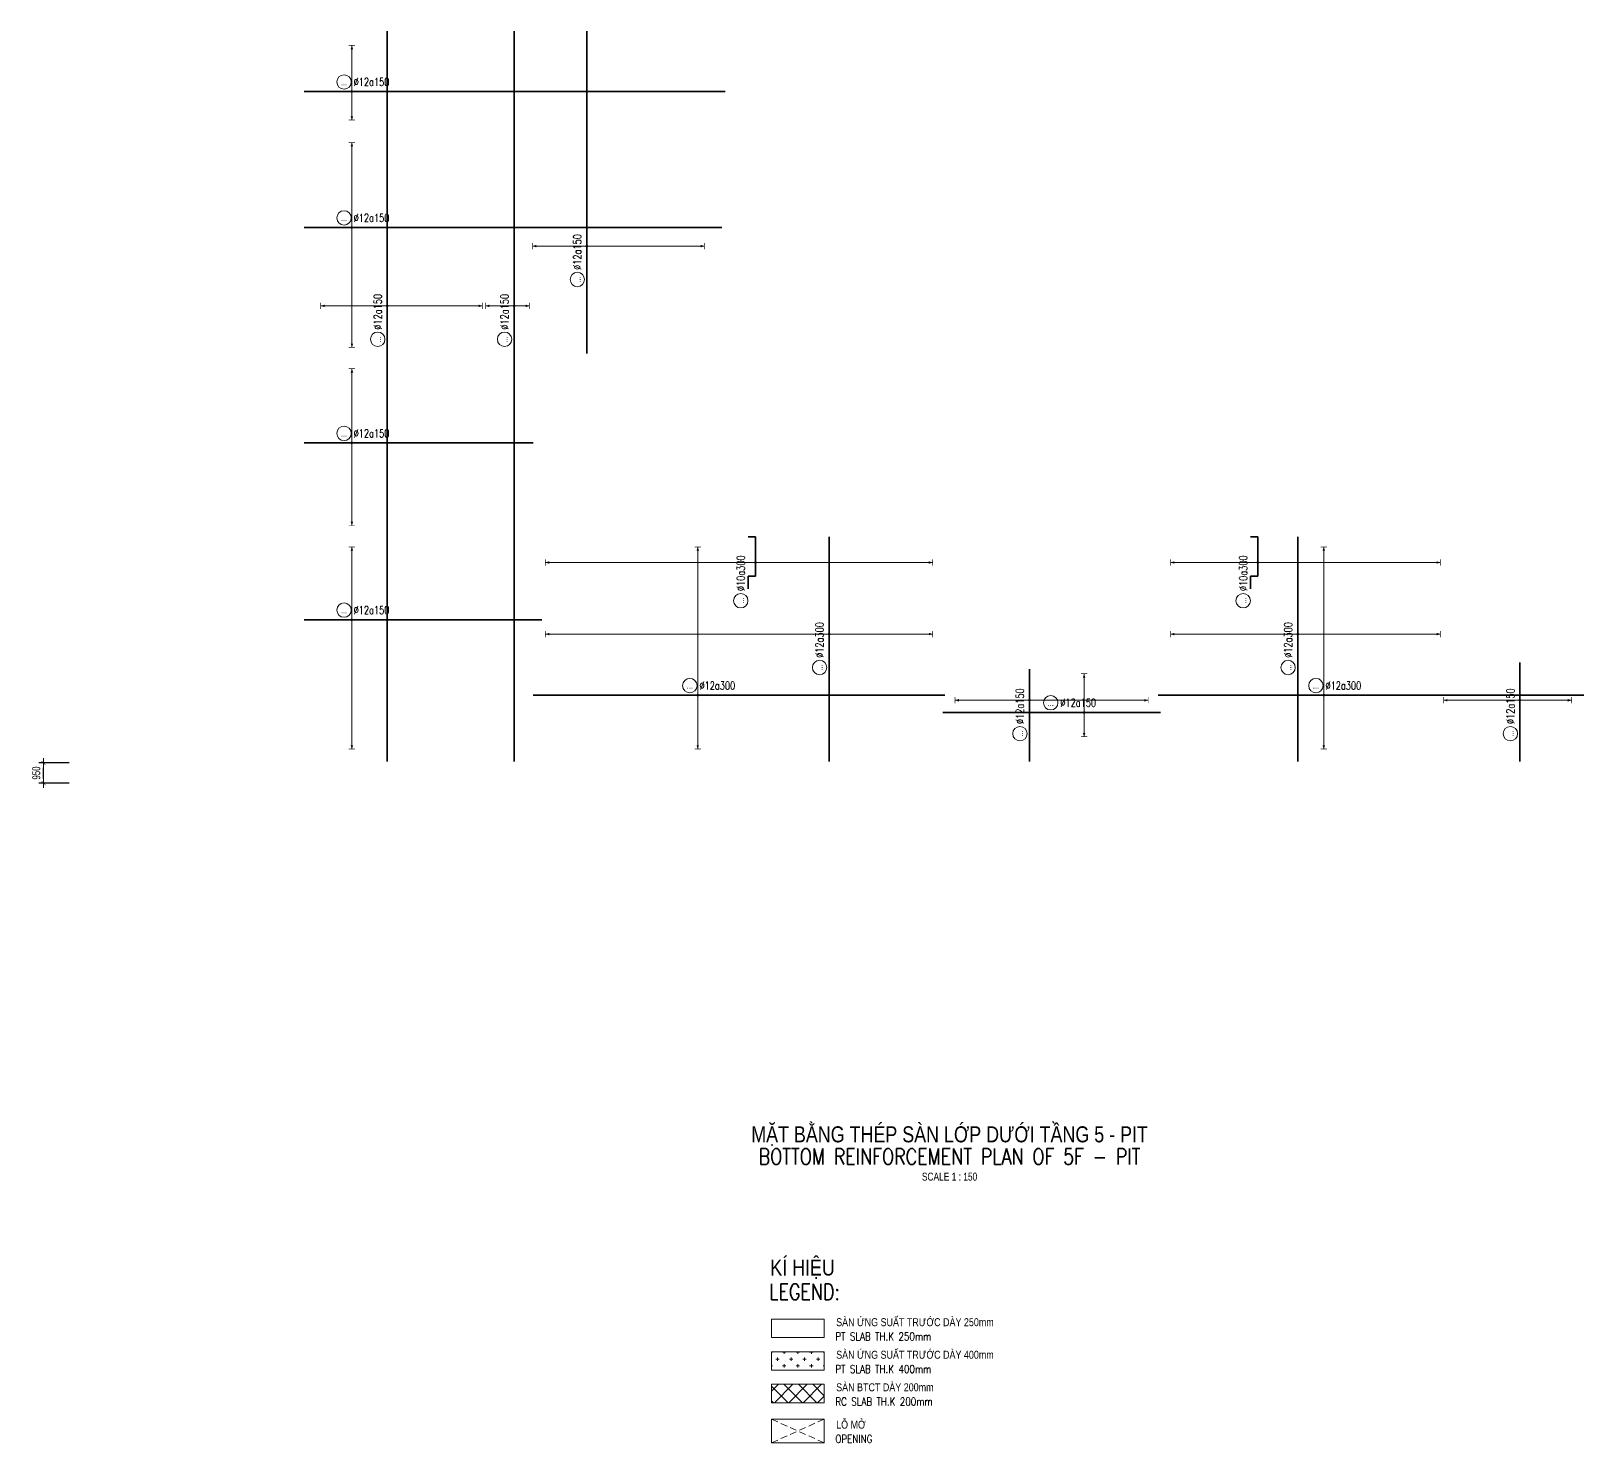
# Model space of a CAD drawing. Header units: millimetres. Extents: x 118516 to 587762, y -24154 to 43200.
# Drawn here: x 118516 to 191300, y -22973 to 43200 of the extents above; entities that cross this region are included whole.
import ezdxf
from ezdxf.enums import TextEntityAlignment as Align

# ---------------------------------------------------------------- set-up
doc = ezdxf.new("R2010")
doc.units = ezdxf.units.MM
doc.linetypes.add('DASHED2', pattern=[9.525, 6.35, -3.175])
doc.layers.get('0').update_dxf_attribs({"lineweight": 20})
doc.layers.get('Defpoints').update_dxf_attribs({"color": 151, "lineweight": 9})
for name, color, linetype, lineweight in [('NDC_S_ANNO', 7, 'Continuous', 20), ('NDC_S_DIM', 1, 'Continuous', 15), ('NDC_S_ENG TEXT', 2, 'Continuous', 20), ('NDC_S_ENG TITLE', 3, 'Continuous', 20), ('NDC_S_HATCH MATERIAL', 8, 'Continuous', 13), ('NDC_S_OPENING', 9, 'DASHED2', 13), ('NDC_S_REBAR', 4, 'Continuous', 35), ('NDC_S_SLAB', 2, 'Continuous', 20), ('NDC_S_TEXT SYMBOL', 7, 'Continuous', 20), ('NDC_S_VN TEXT', 7, 'Continuous', 20), ('NDC_S_VN TITLE', 6, 'Continuous', 35)]:
    doc.layers.add(name, color=color, linetype=linetype, lineweight=lineweight)
doc.styles.add('$0$NDC_EN TXT', font='romans.shx', dxfattribs={"width": 0.8})
doc.styles.add('ARIAL', font='arial.ttf', dxfattribs={"width": 0.8})
doc.styles.add('NDC_ANNO', font='', dxfattribs={"width": 0.8})
doc.styles.add('NDC_DIM', font='', dxfattribs={"width": 0.75})
doc.styles.add('NDC_EN TXT', font='romans.shx', dxfattribs={"width": 0.8})
doc.styles.add('NDC_VIE TXT', font='arial.ttf', dxfattribs={"width": 0.8})
doc.styles.get('NDC_ANNO').set_extended_font_data('Dotum')
doc.styles.get('NDC_DIM').set_extended_font_data('Dotum')
doc.dimstyles.new('NDC_dim_150', dxfattribs={"dimscale": 150, "dimtxt": 2.5, "dimasz": 1.5, "dimexe": 1.5, "dimexo": 2.5, "dimgap": 1, "dimtad": 1, "dimdec": 0, "dimzin": 0, "dimdsep": 46, "dimtxsty": 'NDC_DIM', "dimblk": 'DIMMARK', "dimcen": 0.09, "dimdle": 1.2, "dimclrd": 1, "dimclre": 1, "dimclrt": 3, "dimadec": 0, "dimazin": 0, "dimtfac": 1, "dimtdec": 0, "dimtix": 1, "dimtofl": 0, "dimtmove": 0, "dimatfit": 3, "dimfxl": 8, "dimfxlon": 1, "dimtolj": 1, "dimtzin": 0, "dimarcsym": 0})

# ---------------------------------------------------------------- blocks, each defined once
blk = doc.blocks.new('DIMMARK')
at = {"layer": 'NDC_S_DIM', "color": 1}
blk.add_line((-1.5, 0), (1, 0), dxfattribs=at)
at = {"layer": 'NDC_S_DIM', "color": 2, "const_width": 0.1}
blk.add_lwpolyline([(-0.42, -0.42), (0.42, 0.42)], dxfattribs=at)
blk = doc.blocks.new('*D6')
at = {"layer": 'Defpoints', "color": 0, "ltscale": 100, "transparency": 16777216}
for p in [(119100, 8900), (122982, 8900), (126456, 7950)]:
    blk.add_point(p, dxfattribs=at)
at = {"layer": 'NDC_S_DIM', "color": 1, "lineweight": -2, "ltscale": 100, "transparency": 16777216}
for p, q in [((120300, 8900), (118875, 8900)), ((119100, 8175), (119100, 8675)), ((120300, 7950), (118875, 7950))]:
    blk.add_line(p, q, dxfattribs=at)
at = {"layer": 'NDC_S_DIM', "color": 1, "lineweight": -2, "ltscale": 100, "transparency": 16777216, "xscale": 225, "yscale": 225, "zscale": 225}
for p, rotation in [((119100, 8900), 90), ((119100, 7950), 270)]:
    blk.add_blockref('DIMMARK', p, dxfattribs=dict(at, rotation=rotation))
at = {"layer": 'NDC_S_DIM', "color": 3, "ltscale": 100, "transparency": 16777216, "insert": (118762, 8425), "char_height": 375, "attachment_point": 5, "rotation": 90, "style": 'NDC_DIM'}
blk.add_mtext('\\A1;950', dxfattribs=at)
blk = doc.blocks.new('Drawing name_symbol')
at = {"layer": 'NDC_S_ENG TITLE', "style": 'NDC_EN TXT', "width": 0.8}
blk.add_attdef('SECTDET1', text='', height=5, dxfattribs=at).set_placement((0, 1.01), align=Align.CENTER)
at = {"layer": 'NDC_S_TEXT SYMBOL', "lineweight": 25, "style": 'NDC_ANNO', "width": 0.8}
blk.add_attdef('SSCALE', text='', height=2.5, dxfattribs=at).set_placement((0, -4), align=Align.CENTER)
at = {"layer": 'NDC_S_VN TITLE', "style": 'NDC_VIE TXT', "width": 0.8}
blk.add_attdef('SECTDET2', text='', height=5, dxfattribs=at).set_placement((0, 7.97), align=Align.CENTER)
blk = doc.blocks.new('*U29')
h = blk.add_hatch(color=6)
edge = h.paths.add_edge_path()
edge.add_arc((3.26, 0), 0.3, 0, 360)
at = {"layer": 'NDC_S_DIM', "color": 8}
for q in [(3.26, 65.66), (3.26, -55.34)]:
    blk.add_line((3.26, 0), q, dxfattribs=at)
for points in [[(2.26, 65.66, 0.2, 0.2, 0), (4.26, 65.66, 0, 0, 0)], [(2.26, -55.34, 0.2, 0.2, 0), (4.26, -55.34, 0, 0, 0)]]:
    blk.add_lwpolyline(points, format="xyseb", dxfattribs=at)
at = {"layer": 'NDC_S_DIM'}
blk.add_circle((-8.68, 4.62), 2.25, dxfattribs=at)
at = {"layer": 'NDC_S_DIM', "color": 6}
blk.add_circle((3.26, 0), 0.3, dxfattribs=at)
at = {"layer": 'NDC_S_DIM', "color": 8}
for points in [[(2.86, 64.46), (3.26, 65.66), (3.66, 64.46)], [(2.86, -54.14), (3.26, -55.34), (3.66, -54.14)]]:
    blk.add_solid(points, dxfattribs=at)
at = {"layer": 'NDC_S_REBAR'}
for p, q in [((-1.02, 2.33), (-5.02, 2.33)), ((-1.02, 0), (-1.02, 2.33)), ((0, 0), (-1.02, 0)), ((0, 0), (11.31, 0)), ((11.31, 0), (11.31, 2.33)), ((11.31, 2.33), (11.31, 2.33))]:
    blk.add_line(p, q, dxfattribs=at)
at = {"layer": 'NDC_S_VN TEXT', "style": 'ARIAL', "width": 0.8}
blk.add_attdef('KHT', text='', height=2, dxfattribs=at).set_placement((-8.68, 4.62), align=Align.MIDDLE_CENTER)
at = {"layer": 'NDC_S_VN TEXT', "color": 3, "style": 'NDC_EN TXT', "width": 0.75}
blk.add_attdef('DKT', (-5.68, 3.37), '', height=2.5, dxfattribs=at)
blk = doc.blocks.new('*U102')
h = blk.add_hatch(color=6)
edge = h.paths.add_edge_path()
edge.add_arc((3.26, 0), 0.3, 0, 360)
at = {"layer": 'NDC_S_DIM', "color": 8}
for q in [(3.26, 27.31), (3.26, -57.02)]:
    blk.add_line((3.26, 0), q, dxfattribs=at)
for points in [[(2.26, 27.31, 0.2, 0.2, 0), (4.26, 27.31, 0, 0, 0)], [(2.26, -57.02, 0.2, 0.2, 0), (4.26, -57.02, 0, 0, 0)]]:
    blk.add_lwpolyline(points, format="xyseb", dxfattribs=at)
at = {"layer": 'NDC_S_DIM'}
blk.add_circle((-8.68, 4.62), 2.25, dxfattribs=at)
at = {"layer": 'NDC_S_DIM', "color": 6}
blk.add_circle((3.26, 0), 0.3, dxfattribs=at)
at = {"layer": 'NDC_S_DIM', "color": 8}
for points in [[(2.86, 26.11), (3.26, 27.31), (3.66, 26.11)], [(2.86, -55.82), (3.26, -57.02), (3.66, -55.82)]]:
    blk.add_solid(points, dxfattribs=at)
at = {"layer": 'NDC_S_REBAR'}
for p, q in [((-1.02, 2.33), (-5.02, 2.33)), ((-1.02, 0), (-1.02, 2.33)), ((0, 0), (-1.02, 0)), ((0, 0), (11.31, 0)), ((11.31, 0), (11.31, 2.33)), ((11.31, 2.33), (11.31, 2.33))]:
    blk.add_line(p, q, dxfattribs=at)
at = {"layer": 'NDC_S_VN TEXT', "style": 'ARIAL', "width": 0.8}
blk.add_attdef('KHT', text='', height=2, dxfattribs=at).set_placement((-8.68, 4.62), align=Align.MIDDLE_CENTER)
at = {"layer": 'NDC_S_VN TEXT', "color": 3, "style": 'NDC_EN TXT', "width": 0.75}
blk.add_attdef('DKT', (-5.68, 3.37), '', height=2.5, dxfattribs=at)
blk = doc.blocks.new('*U116')
h = blk.add_hatch(color=6)
edge = h.paths.add_edge_path()
edge.add_arc((4.81, 0), 0.3, 0, 360)
at = {"layer": 'NDC_S_DIM', "color": 8}
for q in [(4.81, 88.66), (4.81, -32.34)]:
    blk.add_line((4.81, 0), q, dxfattribs=at)
for points in [[(3.81, 88.66, 0.2, 0.2, 0), (5.81, 88.66, 0, 0, 0)], [(3.81, -32.34, 0.2, 0.2, 0), (5.81, -32.34, 0, 0, 0)]]:
    blk.add_lwpolyline(points, format="xyseb", dxfattribs=at)
at = {"layer": 'NDC_S_DIM'}
blk.add_circle((-5.62, 3), 2.25, dxfattribs=at)
at = {"layer": 'NDC_S_DIM', "color": 6}
blk.add_circle((4.81, 0), 0.3, dxfattribs=at)
at = {"layer": 'NDC_S_DIM', "color": 8}
for points in [[(4.41, 87.46), (4.81, 88.66), (5.21, 87.46)], [(4.41, -31.14), (4.81, -32.34), (5.21, -31.14)]]:
    blk.add_solid(points, dxfattribs=at)
at = {"layer": 'NDC_S_REBAR'}
for p, q in [((0, 0), (-34.96, 0)), ((-34.96, 0), (-34.96, 0)), ((0, 0), (35.24, 0)), ((35.24, 0), (35.24, 0)), ((35.24, 0), (35.24, 0)), ((-34.96, 0), (-34.96, 0))]:
    blk.add_line(p, q, dxfattribs=at)
at = {"layer": 'NDC_S_VN TEXT', "style": 'ARIAL', "width": 0.8}
blk.add_attdef('KHT', text='', height=2, dxfattribs=at).set_placement((-5.62, 3), align=Align.MIDDLE_CENTER)
at = {"layer": 'NDC_S_VN TEXT', "color": 3, "style": 'NDC_EN TXT', "width": 0.75}
blk.add_attdef('DKT', (-2.62, 1.75), '', height=2.5, dxfattribs=at)
blk = doc.blocks.new('*U115')
h = blk.add_hatch(color=6)
edge = h.paths.add_edge_path()
edge.add_arc((-9.3, 0), 0.3, 0, 360)
at = {"layer": 'NDC_S_DIM', "color": 8}
for q in [(-9.3, 23.21), (-9.3, -25.79)]:
    blk.add_line((-9.3, 0), q, dxfattribs=at)
for points in [[(-10.3, 23.21, 0.2, 0.2, 0), (-8.3, 23.21, 0, 0, 0)], [(-10.3, -25.79, 0.2, 0.2, 0), (-8.3, -25.79, 0, 0, 0)]]:
    blk.add_lwpolyline(points, format="xyseb", dxfattribs=at)
at = {"layer": 'NDC_S_DIM'}
blk.add_circle((-11.76, 3), 2.25, dxfattribs=at)
at = {"layer": 'NDC_S_DIM', "color": 6}
blk.add_circle((-9.3, 0), 0.3, dxfattribs=at)
at = {"layer": 'NDC_S_DIM', "color": 8}
for points in [[(-9.7, 22.01), (-9.3, 23.21), (-8.9, 22.01)], [(-9.7, -24.59), (-9.3, -25.79), (-8.9, -24.59)]]:
    blk.add_solid(points, dxfattribs=at)
at = {"layer": 'NDC_S_REBAR'}
for p, q in [((0, 0), (-24.2, 0)), ((-24.2, 0), (-24.2, 0)), ((0, 0), (47.33, 0)), ((47.33, 0), (47.33, 0)), ((47.33, 0), (47.33, 0)), ((-24.2, 0), (-24.2, 0))]:
    blk.add_line(p, q, dxfattribs=at)
at = {"layer": 'NDC_S_VN TEXT', "style": 'ARIAL', "width": 0.8}
blk.add_attdef('KHT', text='', height=2, dxfattribs=at).set_placement((-11.76, 3), align=Align.MIDDLE_CENTER)
at = {"layer": 'NDC_S_VN TEXT', "color": 3, "style": 'NDC_EN TXT', "width": 0.75}
blk.add_attdef('DKT', (-8.76, 1.75), '', height=2.5, dxfattribs=at)
blk = doc.blocks.new('*U114')
h = blk.add_hatch(color=6)
edge = h.paths.add_edge_path()
edge.add_arc((4.81, 0), 0.3, 0, 360)
at = {"layer": 'NDC_S_DIM', "color": 8}
for q in [(4.81, 20.79), (4.81, -29.74)]:
    blk.add_line((4.81, 0), q, dxfattribs=at)
for points in [[(3.81, 20.79, 0.2, 0.2, 0), (5.81, 20.79, 0, 0, 0)], [(3.81, -29.74, 0.2, 0.2, 0), (5.81, -29.74, 0, 0, 0)]]:
    blk.add_lwpolyline(points, format="xyseb", dxfattribs=at)
at = {"layer": 'NDC_S_DIM'}
blk.add_circle((-5.62, 3), 2.25, dxfattribs=at)
at = {"layer": 'NDC_S_DIM', "color": 6}
blk.add_circle((4.81, 0), 0.3, dxfattribs=at)
at = {"layer": 'NDC_S_DIM', "color": 8}
for points in [[(4.41, 19.59), (4.81, 20.79), (5.21, 19.59)], [(4.41, -28.54), (4.81, -29.74), (5.21, -28.54)]]:
    blk.add_solid(points, dxfattribs=at)
at = {"layer": 'NDC_S_REBAR'}
for p, q in [((0, 0), (-137.51, 0)), ((-137.51, 0), (-137.51, 0)), ((0, 0), (90.69, 0)), ((90.69, 0), (90.69, 0)), ((90.69, 0), (90.69, 0)), ((-137.51, 0), (-137.51, 0))]:
    blk.add_line(p, q, dxfattribs=at)
at = {"layer": 'NDC_S_VN TEXT', "style": 'ARIAL', "width": 0.8}
blk.add_attdef('KHT', text='', height=2, dxfattribs=at).set_placement((-5.62, 3), align=Align.MIDDLE_CENTER)
at = {"layer": 'NDC_S_VN TEXT', "color": 3, "style": 'NDC_EN TXT', "width": 0.75}
blk.add_attdef('DKT', (-2.62, 1.75), '', height=2.5, dxfattribs=at)
blk = doc.blocks.new('*U113')
h = blk.add_hatch(color=6)
edge = h.paths.add_edge_path()
edge.add_arc((-9.3, 0), 0.3, 0, 360)
at = {"layer": 'NDC_S_DIM', "color": 8}
for q in [(-9.3, 26.54), (-9.3, -37.46)]:
    blk.add_line((-9.3, 0), q, dxfattribs=at)
for points in [[(-10.3, 26.54, 0.2, 0.2, 0), (-8.3, 26.54, 0, 0, 0)], [(-10.3, -37.46, 0.2, 0.2, 0), (-8.3, -37.46, 0, 0, 0)]]:
    blk.add_lwpolyline(points, format="xyseb", dxfattribs=at)
at = {"layer": 'NDC_S_DIM'}
blk.add_circle((-11.76, 3), 2.25, dxfattribs=at)
at = {"layer": 'NDC_S_DIM', "color": 6}
blk.add_circle((-9.3, 0), 0.3, dxfattribs=at)
at = {"layer": 'NDC_S_DIM', "color": 8}
for points in [[(-9.7, 25.34), (-9.3, 26.54), (-8.9, 25.34)], [(-9.7, -36.26), (-9.3, -37.46), (-8.9, -36.26)]]:
    blk.add_solid(points, dxfattribs=at)
at = {"layer": 'NDC_S_REBAR'}
for p, q in [((0, 0), (-24.2, 0)), ((-24.2, 0), (-24.2, 0)), ((0, 0), (106.29, 0)), ((106.29, 0), (106.29, 0)), ((106.29, 0), (106.29, 0)), ((-24.2, 0), (-24.2, 0))]:
    blk.add_line(p, q, dxfattribs=at)
at = {"layer": 'NDC_S_VN TEXT', "style": 'ARIAL', "width": 0.8}
blk.add_attdef('KHT', text='', height=2, dxfattribs=at).set_placement((-11.76, 3), align=Align.MIDDLE_CENTER)
at = {"layer": 'NDC_S_VN TEXT', "color": 3, "style": 'NDC_EN TXT', "width": 0.75}
blk.add_attdef('DKT', (-8.76, 1.75), '', height=2.5, dxfattribs=at)
blk = doc.blocks.new('*U112')
h = blk.add_hatch(color=6)
edge = h.paths.add_edge_path()
edge.add_arc((-9.3, 0), 0.3, 0, 360)
at = {"layer": 'NDC_S_DIM', "color": 8}
for q in [(-9.3, 14.41), (-9.3, -8.92)]:
    blk.add_line((-9.3, 0), q, dxfattribs=at)
for points in [[(-10.3, 14.41, 0.2, 0.2, 0), (-8.3, 14.41, 0, 0, 0)], [(-10.3, -8.92, 0.2, 0.2, 0), (-8.3, -8.92, 0, 0, 0)]]:
    blk.add_lwpolyline(points, format="xyseb", dxfattribs=at)
at = {"layer": 'NDC_S_DIM'}
blk.add_circle((-11.76, 3), 2.25, dxfattribs=at)
at = {"layer": 'NDC_S_DIM', "color": 6}
blk.add_circle((-9.3, 0), 0.3, dxfattribs=at)
at = {"layer": 'NDC_S_DIM', "color": 8}
for points in [[(-9.7, 13.21), (-9.3, 14.41), (-8.9, 13.21)], [(-9.7, -7.72), (-9.3, -8.92), (-8.9, -7.72)]]:
    blk.add_solid(points, dxfattribs=at)
at = {"layer": 'NDC_S_REBAR'}
for p, q in [((0, 0), (-24.2, 0)), ((-24.2, 0), (-24.2, 0)), ((0, 0), (107.33, 0)), ((107.33, 0), (107.33, 0)), ((107.33, 0), (107.33, 0)), ((-24.2, 0), (-24.2, 0))]:
    blk.add_line(p, q, dxfattribs=at)
at = {"layer": 'NDC_S_VN TEXT', "style": 'ARIAL', "width": 0.8}
blk.add_attdef('KHT', text='', height=2, dxfattribs=at).set_placement((-11.76, 3), align=Align.MIDDLE_CENTER)
at = {"layer": 'NDC_S_VN TEXT', "color": 3, "style": 'NDC_EN TXT', "width": 0.75}
blk.add_attdef('DKT', (-8.76, 1.75), '', height=2.5, dxfattribs=at)
blk = doc.blocks.new('*U111')
h = blk.add_hatch(color=6)
edge = h.paths.add_edge_path()
edge.add_arc((4.81, 0), 0.3, 0, 360)
at = {"layer": 'NDC_S_DIM', "color": 8}
for q in [(4.81, 8.91), (4.81, -4.78)]:
    blk.add_line((4.81, 0), q, dxfattribs=at)
for points in [[(3.81, 8.91, 0.2, 0.2, 0), (5.81, 8.91, 0, 0, 0)], [(3.81, -4.78, 0.2, 0.2, 0), (5.81, -4.78, 0, 0, 0)]]:
    blk.add_lwpolyline(points, format="xyseb", dxfattribs=at)
at = {"layer": 'NDC_S_DIM'}
blk.add_circle((-5.62, 3), 2.25, dxfattribs=at)
at = {"layer": 'NDC_S_DIM', "color": 6}
blk.add_circle((4.81, 0), 0.3, dxfattribs=at)
at = {"layer": 'NDC_S_DIM', "color": 8}
for points in [[(4.41, 7.71), (4.81, 8.91), (5.21, 7.71)], [(4.41, -3.58), (4.81, -4.78), (5.21, -3.58)]]:
    blk.add_solid(points, dxfattribs=at)
at = {"layer": 'NDC_S_REBAR'}
for p, q in [((0, 0), (-137.51, 0)), ((-137.51, 0), (-137.51, 0)), ((0, 0), (90.69, 0)), ((90.69, 0), (90.69, 0)), ((90.69, 0), (90.69, 0)), ((-137.51, 0), (-137.51, 0))]:
    blk.add_line(p, q, dxfattribs=at)
at = {"layer": 'NDC_S_VN TEXT', "style": 'ARIAL', "width": 0.8}
blk.add_attdef('KHT', text='', height=2, dxfattribs=at).set_placement((-5.62, 3), align=Align.MIDDLE_CENTER)
at = {"layer": 'NDC_S_VN TEXT', "color": 3, "style": 'NDC_EN TXT', "width": 0.75}
blk.add_attdef('DKT', (-2.62, 1.75), '', height=2.5, dxfattribs=at)
blk = doc.blocks.new('*U110')
h = blk.add_hatch(color=6)
edge = h.paths.add_edge_path()
edge.add_arc((4.81, 0), 0.3, 0, 360)
at = {"layer": 'NDC_S_DIM', "color": 8}
for q in [(4.81, 16.97), (4.81, -36.7)]:
    blk.add_line((4.81, 0), q, dxfattribs=at)
for points in [[(3.81, 16.97, 0.2, 0.2, 0), (5.81, 16.97, 0, 0, 0)], [(3.81, -36.7, 0.2, 0.2, 0), (5.81, -36.7, 0, 0, 0)]]:
    blk.add_lwpolyline(points, format="xyseb", dxfattribs=at)
at = {"layer": 'NDC_S_DIM'}
blk.add_circle((-5.62, 3), 2.25, dxfattribs=at)
at = {"layer": 'NDC_S_DIM', "color": 6}
blk.add_circle((4.81, 0), 0.3, dxfattribs=at)
at = {"layer": 'NDC_S_DIM', "color": 8}
for points in [[(4.41, 15.77), (4.81, 16.97), (5.21, 15.77)], [(4.41, -35.5), (4.81, -36.7), (5.21, -35.5)]]:
    blk.add_solid(points, dxfattribs=at)
at = {"layer": 'NDC_S_REBAR'}
for p, q in [((0, 0), (-28.75, 0)), ((-28.75, 0), (-28.75, 0)), ((0, 0), (72.01, 0)), ((72.01, 0), (72.01, 0)), ((72.01, 0), (72.01, 0)), ((-28.75, 0), (-28.75, 0))]:
    blk.add_line(p, q, dxfattribs=at)
at = {"layer": 'NDC_S_VN TEXT', "style": 'ARIAL', "width": 0.8}
blk.add_attdef('KHT', text='', height=2, dxfattribs=at).set_placement((-5.62, 3), align=Align.MIDDLE_CENTER)
at = {"layer": 'NDC_S_VN TEXT', "color": 3, "style": 'NDC_EN TXT', "width": 0.75}
blk.add_attdef('DKT', (-2.62, 1.75), '', height=2.5, dxfattribs=at)
blk = doc.blocks.new('*U109')
h = blk.add_hatch(color=6)
edge = h.paths.add_edge_path()
edge.add_arc((-9.3, 0), 0.3, 0, 360)
at = {"layer": 'NDC_S_DIM', "color": 8}
for q in [(-9.3, 22.77), (-9.3, -40.43)]:
    blk.add_line((-9.3, 0), q, dxfattribs=at)
for points in [[(-10.3, 22.77, 0.2, 0.2, 0), (-8.3, 22.77, 0, 0, 0)], [(-10.3, -40.43, 0.2, 0.2, 0), (-8.3, -40.43, 0, 0, 0)]]:
    blk.add_lwpolyline(points, format="xyseb", dxfattribs=at)
at = {"layer": 'NDC_S_DIM'}
blk.add_circle((-11.76, 3), 2.25, dxfattribs=at)
at = {"layer": 'NDC_S_DIM', "color": 6}
blk.add_circle((-9.3, 0), 0.3, dxfattribs=at)
at = {"layer": 'NDC_S_DIM', "color": 8}
for points in [[(-9.7, 21.57), (-9.3, 22.77), (-8.9, 21.57)], [(-9.7, -39.23), (-9.3, -40.43), (-8.9, -39.23)]]:
    blk.add_solid(points, dxfattribs=at)
at = {"layer": 'NDC_S_REBAR'}
for p, q in [((0, 0), (-24.2, 0)), ((-24.2, 0), (-24.2, 0)), ((0, 0), (50, 0)), ((50, 0), (50, 0)), ((50, 0), (50, 0)), ((-24.2, 0), (-24.2, 0))]:
    blk.add_line(p, q, dxfattribs=at)
at = {"layer": 'NDC_S_VN TEXT', "style": 'ARIAL', "width": 0.8}
blk.add_attdef('KHT', text='', height=2, dxfattribs=at).set_placement((-11.76, 3), align=Align.MIDDLE_CENTER)
at = {"layer": 'NDC_S_VN TEXT', "color": 3, "style": 'NDC_EN TXT', "width": 0.75}
blk.add_attdef('DKT', (-8.76, 1.75), '', height=2.5, dxfattribs=at)
blk = doc.blocks.new('*U108')
h = blk.add_hatch(color=6)
edge = h.paths.add_edge_path()
edge.add_arc((-9.3, 0), 0.3, 0, 360)
at = {"layer": 'NDC_S_DIM', "color": 8}
for q in [(-9.3, 46.35), (-9.3, -16.85)]:
    blk.add_line((-9.3, 0), q, dxfattribs=at)
for points in [[(-10.3, 46.35, 0.2, 0.2, 0), (-8.3, 46.35, 0, 0, 0)], [(-10.3, -16.85, 0.2, 0.2, 0), (-8.3, -16.85, 0, 0, 0)]]:
    blk.add_lwpolyline(points, format="xyseb", dxfattribs=at)
at = {"layer": 'NDC_S_DIM'}
blk.add_circle((-11.76, 3), 2.25, dxfattribs=at)
at = {"layer": 'NDC_S_DIM', "color": 6}
blk.add_circle((-9.3, 0), 0.3, dxfattribs=at)
at = {"layer": 'NDC_S_DIM', "color": 8}
for points in [[(-9.7, 45.15), (-9.3, 46.35), (-8.9, 45.15)], [(-9.7, -15.65), (-9.3, -16.85), (-8.9, -15.65)]]:
    blk.add_solid(points, dxfattribs=at)
at = {"layer": 'NDC_S_REBAR'}
for p, q in [((0, 0), (-60.72, 0)), ((-60.72, 0), (-60.72, 0)), ((0, 0), (67.94, 0)), ((67.94, 0), (67.94, 0)), ((67.94, 0), (67.94, 0)), ((-60.72, 0), (-60.72, 0))]:
    blk.add_line(p, q, dxfattribs=at)
at = {"layer": 'NDC_S_VN TEXT', "style": 'ARIAL', "width": 0.8}
blk.add_attdef('KHT', text='', height=2, dxfattribs=at).set_placement((-11.76, 3), align=Align.MIDDLE_CENTER)
at = {"layer": 'NDC_S_VN TEXT', "color": 3, "style": 'NDC_EN TXT', "width": 0.75}
blk.add_attdef('DKT', (-8.76, 1.75), '', height=2.5, dxfattribs=at)
blk = doc.blocks.new('*U107')
h = blk.add_hatch(color=6)
edge = h.paths.add_edge_path()
edge.add_arc((4.81, 0), 0.3, 0, 360)
at = {"layer": 'NDC_S_DIM', "color": 8}
for q in [(4.81, 39.74), (4.81, -44.6)]:
    blk.add_line((4.81, 0), q, dxfattribs=at)
for points in [[(3.81, 39.74, 0.2, 0.2, 0), (5.81, 39.74, 0, 0, 0)], [(3.81, -44.6, 0.2, 0.2, 0), (5.81, -44.6, 0, 0, 0)]]:
    blk.add_lwpolyline(points, format="xyseb", dxfattribs=at)
at = {"layer": 'NDC_S_DIM'}
blk.add_circle((-5.62, 3), 2.25, dxfattribs=at)
at = {"layer": 'NDC_S_DIM', "color": 6}
blk.add_circle((4.81, 0), 0.3, dxfattribs=at)
at = {"layer": 'NDC_S_DIM', "color": 8}
for points in [[(4.41, 38.54), (4.81, 39.74), (5.21, 38.54)], [(4.41, -43.4), (4.81, -44.6), (5.21, -43.4)]]:
    blk.add_solid(points, dxfattribs=at)
at = {"layer": 'NDC_S_REBAR'}
for p, q in [((0, 0), (-34.96, 0)), ((-34.96, 0), (-34.96, 0)), ((0, 0), (35.24, 0)), ((35.24, 0), (35.24, 0)), ((35.24, 0), (35.24, 0)), ((-34.96, 0), (-34.96, 0))]:
    blk.add_line(p, q, dxfattribs=at)
at = {"layer": 'NDC_S_VN TEXT', "style": 'ARIAL', "width": 0.8}
blk.add_attdef('KHT', text='', height=2, dxfattribs=at).set_placement((-5.62, 3), align=Align.MIDDLE_CENTER)
at = {"layer": 'NDC_S_VN TEXT', "color": 3, "style": 'NDC_EN TXT', "width": 0.75}
blk.add_attdef('DKT', (-2.62, 1.75), '', height=2.5, dxfattribs=at)
blk = doc.blocks.new('*U106')
h = blk.add_hatch(color=6)
edge = h.paths.add_edge_path()
edge.add_arc((4.81, 0), 0.3, 0, 360)
at = {"layer": 'NDC_S_DIM', "color": 8}
for q in [(4.81, 23.85), (4.81, -16.15)]:
    blk.add_line((4.81, 0), q, dxfattribs=at)
for points in [[(3.81, 23.85, 0.2, 0.2, 0), (5.81, 23.85, 0, 0, 0)], [(3.81, -16.15, 0.2, 0.2, 0), (5.81, -16.15, 0, 0, 0)]]:
    blk.add_lwpolyline(points, format="xyseb", dxfattribs=at)
at = {"layer": 'NDC_S_DIM'}
blk.add_circle((-5.62, 3), 2.25, dxfattribs=at)
at = {"layer": 'NDC_S_DIM', "color": 6}
blk.add_circle((4.81, 0), 0.3, dxfattribs=at)
at = {"layer": 'NDC_S_DIM', "color": 8}
for points in [[(4.41, 22.65), (4.81, 23.85), (5.21, 22.65)], [(4.41, -14.95), (4.81, -16.15), (5.21, -14.95)]]:
    blk.add_solid(points, dxfattribs=at)
at = {"layer": 'NDC_S_REBAR'}
for p, q in [((0, 0), (-14.28, 0)), ((-14.28, 0), (-14.28, 0)), ((0, 0), (16.58, 0)), ((16.58, 0), (16.58, 0)), ((16.58, 0), (16.58, 0)), ((-14.28, 0), (-14.28, 0))]:
    blk.add_line(p, q, dxfattribs=at)
at = {"layer": 'NDC_S_VN TEXT', "style": 'ARIAL', "width": 0.8}
blk.add_attdef('KHT', text='', height=2, dxfattribs=at).set_placement((-5.62, 3), align=Align.MIDDLE_CENTER)
at = {"layer": 'NDC_S_VN TEXT', "color": 3, "style": 'NDC_EN TXT', "width": 0.75}
blk.add_attdef('DKT', (-2.62, 1.75), '', height=2.5, dxfattribs=at)
blk = doc.blocks.new('*U105')
h = blk.add_hatch(color=6)
edge = h.paths.add_edge_path()
edge.add_arc((4.81, 0), 0.3, 0, 360)
at = {"layer": 'NDC_S_DIM', "color": 8}
for q in [(4.81, 23.26), (4.81, -37.07)]:
    blk.add_line((4.81, 0), q, dxfattribs=at)
for points in [[(3.81, 23.26, 0.2, 0.2, 0), (5.81, 23.26, 0, 0, 0)], [(3.81, -37.07, 0.2, 0.2, 0), (5.81, -37.07, 0, 0, 0)]]:
    blk.add_lwpolyline(points, format="xyseb", dxfattribs=at)
at = {"layer": 'NDC_S_DIM'}
blk.add_circle((-5.62, 3), 2.25, dxfattribs=at)
at = {"layer": 'NDC_S_DIM', "color": 6}
blk.add_circle((4.81, 0), 0.3, dxfattribs=at)
at = {"layer": 'NDC_S_DIM', "color": 8}
for points in [[(4.41, 22.06), (4.81, 23.26), (5.21, 22.06)], [(4.41, -35.87), (4.81, -37.07), (5.21, -35.87)]]:
    blk.add_solid(points, dxfattribs=at)
at = {"layer": 'NDC_S_REBAR'}
for p, q in [((0, 0), (-14.28, 0)), ((-14.28, 0), (-14.28, 0)), ((0, 0), (14.58, 0)), ((14.58, 0), (14.58, 0)), ((14.58, 0), (14.58, 0)), ((-14.28, 0), (-14.28, 0))]:
    blk.add_line(p, q, dxfattribs=at)
at = {"layer": 'NDC_S_VN TEXT', "style": 'ARIAL', "width": 0.8}
blk.add_attdef('KHT', text='', height=2, dxfattribs=at).set_placement((-5.62, 3), align=Align.MIDDLE_CENTER)
at = {"layer": 'NDC_S_VN TEXT', "color": 3, "style": 'NDC_EN TXT', "width": 0.75}
blk.add_attdef('DKT', (-2.62, 1.75), '', height=2.5, dxfattribs=at)
blk = doc.blocks.new('*U104')
h = blk.add_hatch(color=6)
edge = h.paths.add_edge_path()
edge.add_arc((-9.3, 0), 0.3, 0, 360)
at = {"layer": 'NDC_S_DIM', "color": 8}
for q in [(-9.3, 46.35), (-9.3, -16.85)]:
    blk.add_line((-9.3, 0), q, dxfattribs=at)
for points in [[(-10.3, 46.35, 0.2, 0.2, 0), (-8.3, 46.35, 0, 0, 0)], [(-10.3, -16.85, 0.2, 0.2, 0), (-8.3, -16.85, 0, 0, 0)]]:
    blk.add_lwpolyline(points, format="xyseb", dxfattribs=at)
at = {"layer": 'NDC_S_DIM'}
blk.add_circle((-11.76, 3), 2.25, dxfattribs=at)
at = {"layer": 'NDC_S_DIM', "color": 6}
blk.add_circle((-9.3, 0), 0.3, dxfattribs=at)
at = {"layer": 'NDC_S_DIM', "color": 8}
for points in [[(-9.7, 45.15), (-9.3, 46.35), (-8.9, 45.15)], [(-9.7, -15.65), (-9.3, -16.85), (-8.9, -15.65)]]:
    blk.add_solid(points, dxfattribs=at)
at = {"layer": 'NDC_S_REBAR'}
for p, q in [((0, 0), (-61, 0)), ((-61, 0), (-61, 0)), ((0, 0), (72, 0)), ((72, 0), (72, 0)), ((72, 0), (72, 0)), ((-61, 0), (-61, 0))]:
    blk.add_line(p, q, dxfattribs=at)
at = {"layer": 'NDC_S_VN TEXT', "style": 'ARIAL', "width": 0.8}
blk.add_attdef('KHT', text='', height=2, dxfattribs=at).set_placement((-11.76, 3), align=Align.MIDDLE_CENTER)
at = {"layer": 'NDC_S_VN TEXT', "color": 3, "style": 'NDC_EN TXT', "width": 0.75}
blk.add_attdef('DKT', (-8.76, 1.75), '', height=2.5, dxfattribs=at)
blk = doc.blocks.new('*U103')
h = blk.add_hatch(color=6)
edge = h.paths.add_edge_path()
edge.add_arc((4.81, 0), 0.3, 0, 360)
at = {"layer": 'NDC_S_DIM', "color": 8}
for q in [(4.81, 12.05), (4.81, -7.62)]:
    blk.add_line((4.81, 0), q, dxfattribs=at)
for points in [[(3.81, 12.05, 0.2, 0.2, 0), (5.81, 12.05, 0, 0, 0)], [(3.81, -7.62, 0.2, 0.2, 0), (5.81, -7.62, 0, 0, 0)]]:
    blk.add_lwpolyline(points, format="xyseb", dxfattribs=at)
at = {"layer": 'NDC_S_DIM'}
blk.add_circle((-5.62, 3), 2.25, dxfattribs=at)
at = {"layer": 'NDC_S_DIM', "color": 6}
blk.add_circle((4.81, 0), 0.3, dxfattribs=at)
at = {"layer": 'NDC_S_DIM', "color": 8}
for points in [[(4.41, 10.85), (4.81, 12.05), (5.21, 10.85)], [(4.41, -6.42), (4.81, -7.62), (5.21, -6.42)]]:
    blk.add_solid(points, dxfattribs=at)
at = {"layer": 'NDC_S_REBAR'}
for p, q in [((0, 0), (-39.35, 0)), ((-39.35, 0), (-39.35, 0)), ((0, 0), (28.65, 0)), ((28.65, 0), (28.65, 0)), ((28.65, 0), (28.65, 0)), ((-39.35, 0), (-39.35, 0))]:
    blk.add_line(p, q, dxfattribs=at)
at = {"layer": 'NDC_S_VN TEXT', "style": 'ARIAL', "width": 0.8}
blk.add_attdef('KHT', text='', height=2, dxfattribs=at).set_placement((-5.62, 3), align=Align.MIDDLE_CENTER)
at = {"layer": 'NDC_S_VN TEXT', "color": 3, "style": 'NDC_EN TXT', "width": 0.75}
blk.add_attdef('DKT', (-2.62, 1.75), '', height=2.5, dxfattribs=at)

msp = doc.modelspace()

# ---------------------------------------------------------------- hatches: boundary and pattern name
at = {"layer": 'NDC_S_HATCH MATERIAL', "ltscale": 100}
h = msp.add_hatch(dxfattribs=at)
h.set_pattern_fill('CROSS', color=256, scale=50)
h.set_pattern_definition([(0, (-50731.14, -10468.26), (317.5, 317.5), [158.75, -476.25]), (90, (-50651.76, -10547.63), (-317.5, 317.5), [158.75, -476.25])])
h.paths.add_polyline_path([(153226.7, -18699.2), (153226.7, -19563.3), (155685, -19563.3), (155685, -18699.2)])
h = msp.add_hatch(dxfattribs=at)
h.set_pattern_fill('ANSI37', color=256, scale=150)
h.set_pattern_definition([(45, (-42653.3, -16393.77), (-336.7596, 336.7596), []), (135, (-42653.3, -16393.77), (-336.7596, -336.7596), [])])
h.paths.add_polyline_path([(153226.7, -20225.2), (153226.7, -21089.3), (155685, -21089.3), (155685, -20225.2)])

# ---------------------------------------------------------------- linework, layer by layer
at = {"layer": 'NDC_S_OPENING', "ltscale": 50}
for p, q in [((153226.7, -21858.7), (155685, -22966.9)), ((153226.7, -22966.9), (155685, -21858.7))]:
    msp.add_line(p, q, dxfattribs=at)
at = {"layer": 'NDC_S_SLAB'}
for points in [[(153226.7, -17173.2), (155685, -17173.2), (155685, -18037.3), (153226.7, -18037.3)], [(153226.7, -18699.2), (155685, -18699.2), (155685, -19563.3), (153226.7, -19563.3)], [(153226.7, -20225.2), (155685, -20225.2), (155685, -21089.3), (153226.7, -21089.3)], [(153226.7, -21858.7), (155685, -21858.7), (155685, -22966.9), (153226.7, -22966.9)]]:
    msp.add_lwpolyline(points, close=True, dxfattribs=at)

# ---------------------------------------------------------------- block references
at = {"layer": 'NDC_S_ANNO', "xscale": 150, "yscale": 150, "zscale": 150}
msp.add_blockref('Drawing name_symbol', (161567.1, -10079.2), dxfattribs=at).add_auto_attribs({'SECTDET1': 'BOTTOM REINFORCEMENT PLAN OF 5F - PIT', 'SECTDET2': 'MẶT BẰNG THÉP SÀN LỚP DƯỚI TẦNG 5 - PIT', 'SSCALE': 'SCALE 1 : 150'})
at = {"layer": 'NDC_S_REBAR', "xscale": 150, "yscale": 150, "zscale": 150, "rotation": 90}
for name, p, values in [('*U114', (135213.4, 29597), {'KHT': '...', 'DKT': '%%c12a150'}), ('*U111', (141158.4, 29597), {'KHT': '...', 'DKT': '%%c12a150'}), ('*U110', (144570, 32398.7), {'KHT': '...', 'DKT': '%%c12a150'}), ('*U29', (152473.8, 17803), {'KHT': '...', 'DKT': '%%c10a300'}), ('*U116', (155924.2, 14214.6), {'KHT': '...', 'DKT': '%%c12a300'}), ('*U102', (176022.1, 17803), {'KHT': '...', 'DKT': '%%c10a300'}), ('*U107', (177885.3, 14214.6), {'KHT': '...', 'DKT': '%%c12a300'}), ('*U105', (165314.2, 11112.6), {'KHT': '...', 'DKT': '%%c12a150'}), ('*U106', (188302.2, 11112.6), {'KHT': '...', 'DKT': '%%c12a150'})]:
    msp.add_blockref(name, p, dxfattribs=at).add_auto_attribs(values)
at = {"layer": 'NDC_S_REBAR', "xscale": 150, "yscale": 150, "zscale": 150}
for name, p, values in [('*U112', (134950.3, 40363.6), {'KHT': '...', 'DKT': '%%c12a150'}), ('*U113', (134950.3, 33994), {'KHT': '...', 'DKT': '%%c12a150'}), ('*U115', (134950.3, 23894.2), {'KHT': '...', 'DKT': '%%c12a150'}), ('*U109', (134950.3, 15609.9), {'KHT': '...', 'DKT': '%%c12a150'}), ('*U108', (151158.3, 12072.9), {'KHT': '...', 'DKT': '%%c12a300'}), ('*U104', (180500.7, 12072.9), {'KHT': '...', 'DKT': '%%c12a300'}), ('*U103', (167152.4, 11268.2), {'KHT': '...', 'DKT': '%%c12a150'})]:
    msp.add_blockref(name, p, dxfattribs=at).add_auto_attribs(values)

# ---------------------------------------------------------------- texts
at = {"layer": 'NDC_S_ENG TEXT', "style": '$0$NDC_EN TXT', "width": 0.8}
for s, height, p in [('LEGEND:', 750, (153112.3, -16268.5)), ('PT SLAB TH.K 250mm', 375, (156213.8, -18170)), ('PT SLAB TH.K 400mm', 375, (156213.8, -19696)), ('RC SLAB TH.K 200mm', 375, (156213.8, -21222)), ('OPENING', 375, (156213.8, -22973.4))]:
    msp.add_text(s, height=height, dxfattribs=at).set_placement(p)
at = {"layer": 'NDC_S_VN TEXT', "style": 'NDC_VIE TXT', "width": 0.8}
msp.add_text('KÍ HIỆU', height=750, dxfattribs=at).set_placement((153162.5, -14377.4), align=Align.TOP_LEFT)
for s, p in [('SÀN ỨNG SUẤT TRƯỚC DÀY 250mm', (156252.1, -17501.2)), ('SÀN ỨNG SUẤT TRƯỚC DÀY 400mm', (156252.1, -19027.2)), ('SÀN BTCT DÀY 200mm', (156252.1, -20553.2)), ('LỖ MỞ', (156252.1, -22304.5))]:
    msp.add_text(s, height=375, dxfattribs=at).set_placement(p)

# ---------------------------------------------------------------- dimensions: what is measured, and where the dimension line sits
at = {"layer": 'NDC_S_DIM', "ltscale": 100}
dim = msp.add_linear_dim(base=(119100, 8900), p1=(126456, 7950), p2=(122982.4, 8900), angle=90, dimstyle='NDC_dim_150', dxfattribs=at)
dim.commit()
dim.dimension.update_dxf_attribs({"geometry": '*D6', "text_midpoint": (118762.2, 8425)})

doc.saveas('drawing.dxf')
